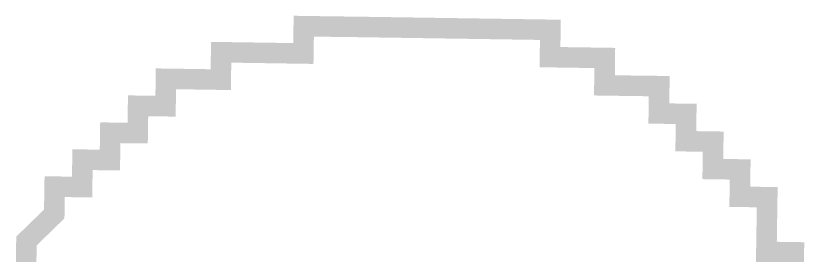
# Model space of a CAD drawing. Header units: metres. Extents: x 257673 to 289848, y 2129691 to 2228029.
# Drawn here: x 267793.2 to 267907.6, y 2146066.8 to 2146101.6 of the extents above; entities that cross this region are included whole.
import ezdxf

# ---------------------------------------------------------------- set-up
doc = ezdxf.new("R2010")
doc.units = ezdxf.units.M
doc.header["$MEASUREMENT"] = 0
doc.layers.add('HAZARDS LINE', color=1, linetype='Continuous')

msp = doc.modelspace()

# ---------------------------------------------------------------- linework, layer by layer
at = {"layer": 'HAZARDS LINE', "lineweight": 18}
msp.add_lwpolyline([(267906.01, 2146063.22, 2.98, 2.98, 0), (267906.07, 2146067.2, 2.98, 2.98, 0), (267902.09, 2146067.26, 2.98, 2.98, 0), (267902.21, 2146075.21, 2.98, 2.98, 0), (267898.23, 2146075.27, 2.98, 2.98, 0), (267898.29, 2146079.24, 2.98, 2.98, 0), (267894.32, 2146079.3, 2.98, 2.98, 0), (267894.38, 2146083.28, 2.98, 2.98, 0), (267890.4, 2146083.34, 2.98, 2.98, 0), (267890.46, 2146087.31, 2.98, 2.98, 0), (267886.49, 2146087.37, 2.98, 2.98, 0), (267886.55, 2146091.35, 2.98, 2.98, 0), (267882.57, 2146091.4, 2.98, 2.98, 0), (267878.6, 2146091.46, 2.98, 2.98, 0), (267878.65, 2146095.44, 2.98, 2.98, 0), (267874.68, 2146095.5, 2.98, 2.98, 0), (267870.7, 2146095.56, 2.98, 2.98, 0), (267870.76, 2146099.53, 2.98, 2.98, 0), (267866.79, 2146099.59, 2.98, 2.98, 0), (267862.81, 2146099.65, 2.98, 2.98, 0), (267858.84, 2146099.71, 2.98, 2.98, 0), (267854.86, 2146099.77, 2.98, 2.98, 0), (267850.89, 2146099.83, 2.98, 2.98, 0), (267846.91, 2146099.89, 2.98, 2.98, 0), (267842.94, 2146099.95, 2.98, 2.98, 0), (267838.96, 2146100, 2.98, 2.98, 0), (267834.99, 2146100.06, 2.98, 2.98, 0), (267834.93, 2146096.09, 2.98, 2.98, 0), (267830.96, 2146096.15, 2.98, 2.98, 0), (267826.98, 2146096.21, 2.98, 2.98, 0), (267823.01, 2146096.27, 2.98, 2.98, 0), (267822.95, 2146092.29, 2.98, 2.98, 0), (267818.97, 2146092.35, 2.98, 2.98, 0), (267815, 2146092.41, 2.98, 2.98, 0), (267814.94, 2146088.43, 2.98, 2.98, 0), (267810.96, 2146088.49, 2.98, 2.98, 0), (267810.9, 2146084.52, 2.98, 2.98, 0), (267806.93, 2146084.57, 2.98, 2.98, 0), (267806.87, 2146080.6, 2.98, 2.98, 0), (267802.9, 2146080.66, 2.98, 2.98, 0), (267802.84, 2146076.68, 2.98, 2.98, 0), (267798.86, 2146076.74, 2.98, 2.98, 0), (267798.8, 2146072.77, 2.98, 2.98, 0), (267794.77, 2146068.85, 2.98, 2.98, 0), (267794.71, 2146064.87, 2.98, 2.98, 0)], format="xyseb", dxfattribs=at)

doc.saveas('drawing.dxf')
